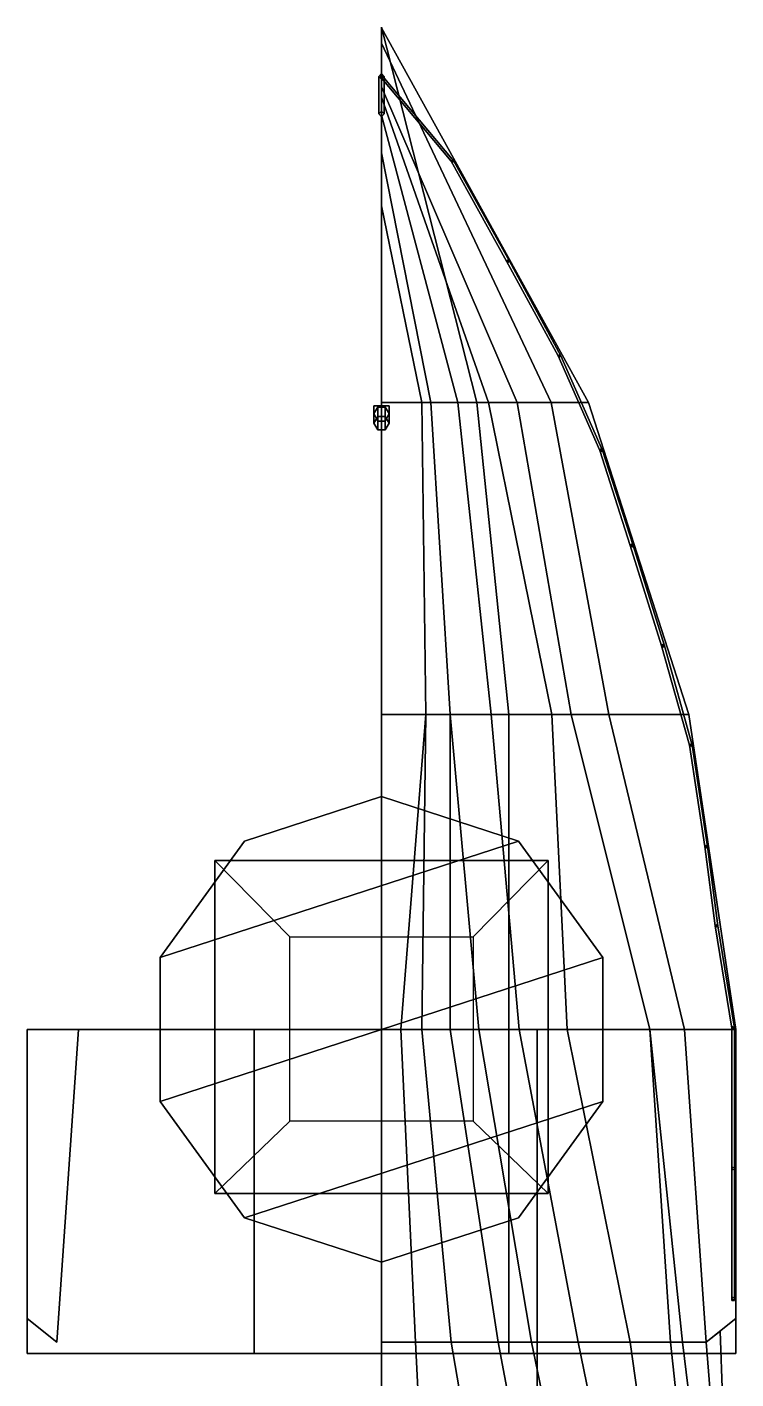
# Model space of a CAD drawing. Extents: x -5.2 to 5.2, y -31.7 to 31.7.
# Drawn here: x -5.1 to 5.1, y 12.24 to 31.69 of the extents above; entities that cross this region are included whole.
import ezdxf

# ---------------------------------------------------------------- set-up
doc = ezdxf.new("R2010")
doc.units = 0
doc.layers.get('0').update_dxf_attribs({"linetype": 'CONTINUOUS'})
doc.layers.add('RAILINGS', color=6, linetype='CONTINUOUS')

msp = doc.modelspace()

# ---------------------------------------------------------------- linework, layer by layer
for points in [[(1.37, 26.29, 3.19), (2.98, 26.29, 3.1), (0, 31.68, 3.18), (0, 31.69, 3.26)], [(0, 31.69, 3.29), (0, 26.29, 3.21), (1.37, 26.29, 3.19), (0, 31.69, 3.26)], [(0, 31.68, 3.18), (2.98, 26.29, 3.1), (2.44, 26.29, 2.21), (0, 31.46, 2.21)], [(0, 31.46, 2.21), (2.44, 26.29, 2.21), (1.95, 26.29, 1.33), (0, 30.83, -0.52)], [(0, 31.02, 3.25), (-0.04, 30.98, 3.25), (-0.04, 30.98, 6.72), (0, 31.02, 6.72)], [(0.04, 30.98, 6.72), (0, 31.02, 6.72), (-0.04, 30.98, 6.72), (0, 30.94, 6.72)], [(-0.04, 30.44, 3.25), (0, 30.4, 3.25), (0, 30.94, 5.35), (-0.04, 30.98, 5.33)], [(0, 30.48, 3.25), (-0.04, 30.44, 3.25), (-0.04, 30.98, 5.33), (0, 30.94, 5.04)], [(-0.04, 30.98, 3.25), (0, 30.94, 3.25), (0, 30.94, 6.72), (-0.04, 30.98, 6.72)], [(0.04, 30.98, 3.25), (0, 31.02, 3.25), (0, 31.02, 6.72), (0.04, 30.98, 6.72)], [(0, 30.4, 3.25), (0.04, 30.44, 3.25), (0.04, 30.98, 5.33), (0, 30.94, 5.35)], [(0.04, 30.44, 3.25), (0, 30.48, 3.25), (0, 30.94, 5.04), (0.04, 30.98, 5.33)], [(0, 30.94, 3.25), (0.04, 30.98, 3.25), (0.04, 30.98, 6.72), (0, 30.94, 6.72)], [(0, 30.83, -0.52), (1.95, 26.29, 1.33), (1.54, 26.29, 0.32), (0, 30.68, -1.17)], [(0, 30.68, -1.17), (1.54, 26.29, 0.32), (1.1, 26.29, -0.99), (0, 30.42, -1.74)], [(0, 30.42, -1.74), (1.1, 26.29, -0.99), (0.71, 26.29, -2.39), (0, 29.88, -2.43)], [(0, 29.88, -2.43), (0.71, 26.29, -2.39), (0.58, 26.29, -2.75), (0, 29.12, -2.99)], [(0, 29.12, -2.99), (0.58, 26.29, -2.75), (0, 26.29, -3.99), (0, 28.05, -3.47)], [(0.58, 26.29, -2.75), (0.64, 21.8, -4.13), (0, 21.8, -4.73), (0, 26.29, -3.99)], [(0, 26.29, 3.21), (0, 21.8, 3.05), (1.83, 21.8, 3.02), (1.37, 26.29, 3.19)], [(0.71, 26.29, -2.39), (0.99, 21.8, -3.59), (0.64, 21.8, -4.13), (0.58, 26.29, -2.75)], [(1.1, 26.29, -0.99), (1.58, 21.8, -2.53), (0.99, 21.8, -3.59), (0.71, 26.29, -2.39)], [(1.54, 26.29, 0.32), (2.45, 21.8, -0.68), (1.58, 21.8, -2.53), (1.1, 26.29, -0.99)], [(1.83, 21.8, 3.02), (4.42, 21.8, 2.89), (2.98, 26.29, 3.1), (1.37, 26.29, 3.19)], [(1.95, 26.29, 1.33), (2.73, 21.8, -0.06), (2.45, 21.8, -0.68), (1.54, 26.29, 0.32)], [(2.44, 26.29, 2.21), (3.27, 21.8, 0.99), (2.73, 21.8, -0.06), (1.95, 26.29, 1.33)], [(2.98, 26.29, 3.1), (4.42, 21.8, 2.89), (3.27, 21.8, 0.99), (2.44, 26.29, 2.21)], [(-0.11, 26.24, 4.39), (-0.055, 26.24, 4.21), (-0.055, 26.22, 4.2), (-0.11, 26.13, 4.36)], [(-0.055, 26.24, 4.58), (-0.11, 26.24, 4.39), (-0.11, 26.13, 4.36), (-0.055, 26.02, 4.55)], [(0.11, 26.24, 4.39), (-0.11, 26.24, 4.39), (-0.055, 26.24, 4.58), (0.055, 26.24, 4.58)], [(0.055, 26.24, 4.21), (-0.055, 26.24, 4.21), (-0.11, 26.24, 4.39), (0.11, 26.24, 4.39)], [(-0.055, 26.085, 4.03), (-0.11, 25.99, 4.21), (-0.11, 26.13, 4.36), (-0.055, 26.22, 4.2)], [(-0.11, 25.99, 4.21), (-0.055, 25.895, 4.34), (-0.055, 26.02, 4.55), (-0.11, 26.13, 4.36)], [(-0.055, 26.085, 3.18), (-0.11, 25.99, 3.18), (-0.11, 25.99, 4.21), (-0.055, 26.085, 4.03)], [(-0.055, 26.24, 4.21), (0.055, 26.24, 4.21), (0.055, 26.22, 4.2), (-0.055, 26.22, 4.2)], [(0.055, 26.24, 4.58), (-0.055, 26.24, 4.58), (-0.055, 26.02, 4.55), (0.055, 26.02, 4.55)], [(0.055, 26.085, 4.03), (-0.055, 26.085, 4.03), (-0.055, 26.22, 4.2), (0.055, 26.22, 4.2)], [(0.055, 26.085, 3.18), (-0.055, 26.085, 3.18), (-0.055, 26.085, 4.03), (0.055, 26.085, 4.03)], [(0.055, 26.24, 4.21), (0.11, 26.24, 4.39), (0.11, 26.13, 4.36), (0.055, 26.22, 4.2)], [(0.11, 26.24, 4.39), (0.055, 26.24, 4.58), (0.055, 26.02, 4.55), (0.11, 26.13, 4.36)], [(0.11, 25.99, 4.21), (0.055, 26.085, 4.03), (0.055, 26.22, 4.2), (0.11, 26.13, 4.36)], [(0.055, 25.895, 4.34), (0.11, 25.99, 4.21), (0.11, 26.13, 4.36), (0.055, 26.02, 4.55)], [(0.11, 25.99, 3.18), (0.055, 26.085, 3.18), (0.055, 26.085, 4.03), (0.11, 25.99, 4.21)], [(-0.11, 25.99, 3.18), (-0.055, 25.895, 3.18), (-0.055, 25.895, 4.34), (-0.11, 25.99, 4.21)], [(-0.055, 25.895, 4.34), (0.055, 25.895, 4.34), (0.055, 26.02, 4.55), (-0.055, 26.02, 4.55)], [(-0.055, 25.895, 3.18), (0.055, 25.895, 3.18), (0.055, 25.895, 4.34), (-0.055, 25.895, 4.34)], [(0.055, 25.895, 3.18), (0.11, 25.99, 3.18), (0.11, 25.99, 4.21), (0.055, 25.895, 4.34)], [(0.64, 21.8, -4.13), (0.28, 17.27, -4.84), (0, 17.27, -4.86), (0, 21.8, -4.73)], [(0, 21.8, 3.05), (0, 17.27, 2.92), (1.83, 17.27, 2.89), (1.83, 21.8, 3.02)], [(0.64, 21.8, -4.13), (0.58, 17.27, -4.73), (0.28, 17.27, -4.84), (0.64, 21.8, -4.13)], [(0.99, 21.8, -3.59), (0.99, 17.27, -4.49), (0.58, 17.27, -4.73), (0.64, 21.8, -4.13)], [(1.58, 21.8, -2.53), (1.98, 17.27, -3.51), (1.4, 17.27, -4.15), (0.99, 21.8, -3.59)], [(0.99, 21.8, -3.59), (1.4, 17.27, -4.15), (0.99, 17.27, -4.49), (0.99, 21.8, -3.59)], [(2.45, 21.8, -0.68), (2.67, 17.27, -2.46), (1.98, 17.27, -3.51), (1.58, 21.8, -2.53)], [(1.83, 17.27, 2.89), (5.1, 17.27, 2.68), (4.42, 21.8, 2.89), (1.83, 21.8, 3.02)], [(2.73, 21.8, -0.06), (3.86, 17.27, -0.19), (2.67, 17.27, -2.46), (2.45, 21.8, -0.68)], [(3.27, 21.8, 0.99), (4.36, 17.27, 0.86), (3.86, 17.27, -0.19), (2.73, 21.8, -0.06)], [(4.42, 21.8, 2.89), (5.1, 17.27, 2.68), (4.36, 17.27, 0.86), (3.27, 21.8, 0.99)], [(-1.969, 19.98, 3.95), (-3.186, 18.305, 3.95), (1.969, 19.98, 3.95), (0, 20.62, 3.95)], [(0, 20.62, 3.95), (1.969, 19.98, 3.95), (-3.186, 18.305, 3.95), (-1.969, 19.98, 3.95)], [(-1.969, 19.98, 3.95), (-1.969, 19.98, 4.9), (0, 20.62, 4.9), (0, 20.62, 3.95)], [(0, 20.62, 3.95), (0, 20.62, 4.9), (-1.969, 19.98, 4.9), (-1.969, 19.98, 3.95)], [(0, 20.62, 3.95), (0, 20.62, 4.9), (1.969, 19.98, 4.9), (1.969, 19.98, 3.95)], [(1.969, 19.98, 3.95), (1.969, 19.98, 4.9), (0, 20.62, 4.9), (0, 20.62, 3.95)], [(1.969, 19.98, 3.95), (3.186, 18.305, 3.95), (-3.186, 16.235, 3.95), (-3.186, 18.305, 3.95)], [(-3.186, 18.305, 3.95), (-3.186, 16.235, 3.95), (3.186, 18.305, 3.95), (1.969, 19.98, 3.95)], [(-3.186, 18.305, 3.95), (-3.186, 18.305, 4.9), (-1.969, 19.98, 4.9), (-1.969, 19.98, 3.95)], [(-1.969, 19.98, 3.95), (-1.969, 19.98, 4.9), (-3.186, 18.305, 4.9), (-3.186, 18.305, 3.95)], [(3.186, 18.305, 3.95), (3.186, 18.305, 4.9), (1.969, 19.98, 4.9), (1.969, 19.98, 3.95)], [(1.969, 19.98, 3.95), (1.969, 19.98, 4.9), (3.186, 18.305, 4.9), (3.186, 18.305, 3.95)], [(-2.4, 19.7, 2.93), (-2.4, 14.91, 2.89), (-2.4, 14.91, 3.15), (-2.4, 19.7, 3.23)], [(2.4, 19.7, 3.23), (2.4, 19.7, 2.93), (-2.4, 19.7, 2.93), (-2.4, 19.7, 3.23)], [(-2.4, 19.7, 3.23), (-2.4, 14.91, 3.15), (-1.32, 15.95, 3.95), (-1.32, 18.6, 3.95)], [(1.32, 18.6, 3.95), (2.4, 19.7, 3.23), (-2.4, 19.7, 3.23), (-1.32, 18.6, 3.95)], [(1.32, 15.95, 3.95), (2.4, 14.91, 3.15), (2.4, 19.7, 3.23), (1.32, 18.6, 3.95)], [(2.4, 14.91, 3.15), (2.4, 14.91, 2.89), (2.4, 19.7, 2.93), (2.4, 19.7, 3.23)], [(-3.186, 16.235, 3.95), (-1.969, 14.56, 3.95), (3.186, 16.235, 3.95), (3.186, 18.305, 3.95)], [(3.186, 18.305, 3.95), (3.186, 16.235, 3.95), (-1.969, 14.56, 3.95), (-3.186, 16.235, 3.95)], [(-3.186, 18.305, 3.95), (-3.186, 18.305, 4.9), (-3.186, 16.235, 4.9), (-3.186, 16.235, 3.95)], [(-3.186, 16.235, 3.95), (-3.186, 16.235, 4.9), (-3.186, 18.305, 4.9), (-3.186, 18.305, 3.95)], [(3.186, 18.305, 3.95), (3.186, 18.305, 4.9), (3.186, 16.235, 4.9), (3.186, 16.235, 3.95)], [(3.186, 16.235, 3.95), (3.186, 16.235, 4.9), (3.186, 18.305, 4.9), (3.186, 18.305, 3.95)], [(-1.83, 17.27, 2.89), (-1.83, 12.61, 2.89), (-5.1, 12.61, 2.68), (-5.1, 17.27, 2.68)], [(-5.1, 17.27, 2.68), (-5.1, 12.61, 2.68), (-1.83, 12.61, 2.89), (-1.83, 17.27, 2.89)], [(-5.1, 17.27, 2.68), (-5.1, 13.11, 2.68), (-4.67, 12.77, 0.57), (-4.36, 17.27, 0.86)], [(-4.36, 17.27, 0.86), (-4.67, 12.77, 0.57), (-5.1, 13.11, 2.68), (-5.1, 17.27, 2.68)], [(0, 17.27, 2.92), (0, 12.61, 2.92), (-1.83, 12.61, 2.89), (-1.83, 17.27, 2.89)], [(-1.83, 17.27, 2.89), (-1.83, 12.61, 2.89), (0, 12.61, 2.92), (0, 17.27, 2.92)], [(0, 17.27, 0.86), (0, 12.77, 0.72), (2.24, 12.77, 0.69), (2.24, 17.27, 0.86)], [(0.28, 17.27, -4.84), (0.49, 12.77, -4.88), (0, 12.77, -4.9), (0, 17.27, -4.86)], [(1.83, 17.27, 2.89), (1.83, 12.61, 2.89), (0, 12.61, 2.92), (0, 17.27, 2.92)], [(0, 17.27, 2.92), (0, 12.61, 2.92), (1.83, 12.61, 2.89), (1.83, 17.27, 2.89)], [(0.58, 17.27, -4.73), (1, 12.77, -4.77), (0.49, 12.77, -4.88), (0.28, 17.27, -4.84)], [(0.99, 17.27, -4.49), (1.68, 12.77, -4.5), (1, 12.77, -4.77), (0.58, 17.27, -4.73)], [(1.4, 17.27, -4.15), (2.16, 12.77, -4.19), (1.68, 12.77, -4.5), (0.99, 17.27, -4.49)], [(1.98, 17.27, -3.51), (2.83, 12.77, -3.55), (2.16, 12.77, -4.19), (1.4, 17.27, -4.15)], [(1.83, 17.27, 2.89), (1.83, 12.61, 2.89), (5.1, 12.61, 2.68), (5.1, 17.27, 2.68)], [(5.1, 17.27, 2.68), (5.1, 12.61, 2.68), (1.83, 12.61, 2.89), (1.83, 17.27, 2.89)], [(2.67, 17.27, -2.46), (3.58, 12.77, -2.5), (2.83, 12.77, -3.55), (1.98, 17.27, -3.51)], [(2.24, 12.77, 0.69), (4.67, 12.77, 0.57), (4.36, 17.27, 0.86), (2.24, 17.27, 0.86)], [(3.86, 17.27, -0.19), (4.16, 12.77, -1.26), (3.58, 12.77, -2.5), (2.67, 17.27, -2.46)], [(4.36, 17.27, 0.86), (4.67, 12.77, 0.57), (4.33, 12.77, -0.76), (3.86, 17.27, -0.19)], [(3.86, 17.27, -0.19), (4.33, 12.77, -0.76), (4.16, 12.77, -1.26), (3.86, 17.27, -0.19)], [(4.36, 17.27, 0.86), (4.67, 12.77, 0.57), (5.1, 13.11, 2.68), (5.1, 17.27, 2.68)], [(5.1, 17.27, 2.68), (5.1, 13.11, 2.68), (4.67, 12.77, 0.57), (4.36, 17.27, 0.86)], [(-1.969, 14.56, 3.95), (-1.969, 14.56, 4.9), (-3.186, 16.235, 4.9), (-3.186, 16.235, 3.95)], [(-3.186, 16.235, 3.95), (-3.186, 16.235, 4.9), (-1.969, 14.56, 4.9), (-1.969, 14.56, 3.95)], [(3.186, 16.235, 3.95), (1.969, 14.56, 3.95), (0, 13.92, 3.95), (-1.969, 14.56, 3.95)], [(-1.969, 14.56, 3.95), (0, 13.92, 3.95), (1.969, 14.56, 3.95), (3.186, 16.235, 3.95)], [(1.969, 14.56, 3.95), (1.969, 14.56, 4.9), (3.186, 16.235, 4.9), (3.186, 16.235, 3.95)], [(3.186, 16.235, 3.95), (3.186, 16.235, 4.9), (1.969, 14.56, 4.9), (1.969, 14.56, 3.95)], [(-1.32, 15.95, 3.95), (-2.4, 14.91, 3.15), (2.4, 14.91, 3.15), (1.32, 15.95, 3.95)], [(-2.4, 14.91, 3.15), (-2.4, 14.91, 2.89), (2.4, 14.91, 2.89), (2.4, 14.91, 3.15)], [(-1.969, 14.56, 3.95), (-1.969, 14.56, 4.9), (0, 13.92, 4.9), (0, 13.92, 3.95)], [(0, 13.92, 3.95), (0, 13.92, 4.9), (-1.969, 14.56, 4.9), (-1.969, 14.56, 3.95)], [(1.969, 14.56, 3.95), (1.969, 14.56, 4.9), (0, 13.92, 4.9), (0, 13.92, 3.95)], [(0, 13.92, 3.95), (0, 13.92, 4.9), (1.969, 14.56, 4.9), (1.969, 14.56, 3.95)], [(0.49, 12.77, -4.88), (0.72, 8.18, -4.86), (0, 8.18, -4.92), (0, 12.77, -4.9)], [(0, 12.77, 0.72), (0, 8.18, 0.7), (2.24, 8.18, 0.66), (2.24, 12.77, 0.69)], [(1, 12.77, -4.77), (1.79, 8.18, -4.73), (0.72, 8.18, -4.86), (0.49, 12.77, -4.88)], [(1.68, 12.77, -4.5), (2.54, 8.18, -4.52), (1.79, 8.18, -4.73), (1, 12.77, -4.77)], [(2.16, 12.77, -4.19), (3.11, 8.18, -4.21), (2.54, 8.18, -4.52), (1.68, 12.77, -4.5)], [(2.83, 12.77, -3.55), (3.77, 8.18, -3.57), (3.11, 8.18, -4.21), (2.16, 12.77, -4.19)], [(2.24, 8.18, 0.66), (5.04, 8.18, 0.5), (4.67, 12.77, 0.57), (2.24, 12.77, 0.69)], [(3.58, 12.77, -2.5), (4.22, 8.18, -2.87), (3.77, 8.18, -3.57), (2.83, 12.77, -3.55)], [(4.16, 12.77, -1.26), (4.65, 8.18, -1.8), (4.22, 8.18, -2.87), (3.58, 12.77, -2.5)], [(4.33, 12.77, -0.76), (4.89, 8.18, -0.78), (4.65, 8.18, -1.8), (4.16, 12.77, -1.26)], [(4.67, 12.77, 0.57), (5.04, 8.18, 0.5), (4.89, 8.18, -0.78), (4.33, 12.77, -0.76)]]:
    msp.add_3dface(points)
at = {"layer": 'RAILINGS'}
for points in [[(-0.02, 30.98, 4.23), (1, 29.76, 4.18), (1.04, 29.76, 4.18), (0.02, 30.98, 4.23)], [(0.02, 30.98, 4.23), (1.04, 29.76, 4.18), (1, 29.76, 4.18), (-0.02, 30.98, 4.23)], [(1.02, 29.78, 3.15), (1, 29.76, 3.15), (1, 29.76, 4.18), (1.02, 29.78, 4.18)], [(1, 29.76, 3.15), (1.02, 29.74, 3.15), (1.02, 29.74, 4.18), (1, 29.76, 4.18)], [(1.04, 29.76, 4.18), (1.84, 28.32, 4.14), (1.8, 28.32, 4.14), (1, 29.76, 4.18)], [(1, 29.76, 4.18), (1.8, 28.32, 4.14), (1.84, 28.32, 4.14), (1.04, 29.76, 4.18)], [(1.04, 29.76, 3.15), (1.02, 29.78, 3.15), (1.02, 29.78, 4.18), (1.04, 29.76, 4.18)], [(1.02, 29.74, 3.15), (1.04, 29.76, 3.15), (1.04, 29.76, 4.18), (1.02, 29.74, 4.18)], [(1.82, 28.34, 3.11), (1.8, 28.32, 3.11), (1.8, 28.32, 4.14), (1.82, 28.34, 4.14)], [(1.8, 28.32, 3.11), (1.82, 28.3, 3.11), (1.82, 28.3, 4.14), (1.8, 28.32, 4.14)], [(1.8, 28.32, 4.14), (2.54, 26.96, 4.1), (2.58, 26.96, 4.1), (1.84, 28.32, 4.14)], [(1.84, 28.32, 4.14), (2.58, 26.96, 4.1), (2.54, 26.96, 4.1), (1.8, 28.32, 4.14)], [(1.84, 28.32, 3.11), (1.82, 28.34, 3.11), (1.82, 28.34, 4.14), (1.84, 28.32, 4.14)], [(1.82, 28.3, 3.11), (1.84, 28.32, 3.11), (1.84, 28.32, 4.14), (1.82, 28.3, 4.14)], [(2.56, 26.98, 3.07), (2.54, 26.96, 3.07), (2.54, 26.96, 4.1), (2.56, 26.98, 4.1)], [(2.54, 26.96, 3.07), (2.56, 26.94, 3.07), (2.56, 26.94, 4.1), (2.54, 26.96, 4.1)], [(2.58, 26.96, 4.1), (3.18, 25.6, 4.1), (3.14, 25.6, 4.1), (2.54, 26.96, 4.1)], [(2.54, 26.96, 4.1), (3.14, 25.6, 4.1), (3.18, 25.6, 4.1), (2.58, 26.96, 4.1)], [(2.58, 26.96, 3.07), (2.56, 26.98, 3.07), (2.56, 26.98, 4.1), (2.58, 26.96, 4.1)], [(2.56, 26.94, 3.07), (2.58, 26.96, 3.07), (2.58, 26.96, 4.1), (2.56, 26.94, 4.1)], [(3.16, 25.62, 3.07), (3.14, 25.6, 3.07), (3.14, 25.6, 4.1), (3.16, 25.62, 4.1)], [(3.14, 25.6, 3.07), (3.16, 25.58, 3.07), (3.16, 25.58, 4.1), (3.14, 25.6, 4.1)], [(3.14, 25.6, 4.1), (3.58, 24.23, 4.05), (3.62, 24.23, 4.05), (3.18, 25.6, 4.1)], [(3.18, 25.6, 4.1), (3.62, 24.23, 4.05), (3.58, 24.23, 4.05), (3.14, 25.6, 4.1)], [(3.18, 25.6, 3.07), (3.16, 25.62, 3.07), (3.16, 25.62, 4.1), (3.18, 25.6, 4.1)], [(3.16, 25.58, 3.07), (3.18, 25.6, 3.07), (3.18, 25.6, 4.1), (3.16, 25.58, 4.1)], [(3.6, 24.25, 3), (3.58, 24.23, 3), (3.58, 24.23, 4.05), (3.6, 24.25, 4.05)], [(3.58, 24.23, 3), (3.6, 24.21, 3), (3.6, 24.21, 4.05), (3.58, 24.23, 4.05)], [(3.62, 24.23, 4.05), (4.07, 22.79, 4.02), (4.03, 22.79, 4.02), (3.58, 24.23, 4.05)], [(3.58, 24.23, 4.05), (4.03, 22.79, 4.02), (4.07, 22.79, 4.02), (3.62, 24.23, 4.05)], [(3.62, 24.23, 3), (3.6, 24.25, 3), (3.6, 24.25, 4.05), (3.62, 24.23, 4.05)], [(3.6, 24.21, 3), (3.62, 24.23, 3), (3.62, 24.23, 4.05), (3.6, 24.21, 4.05)], [(4.05, 22.81, 2.94), (4.03, 22.79, 2.94), (4.03, 22.79, 4.02), (4.05, 22.81, 4.02)], [(4.03, 22.79, 2.94), (4.05, 22.77, 2.94), (4.05, 22.77, 4.02), (4.03, 22.79, 4.02)], [(4.03, 22.79, 4.02), (4.43, 21.36, 4), (4.47, 21.36, 4), (4.07, 22.79, 4.02)], [(4.07, 22.79, 4.02), (4.47, 21.36, 4), (4.43, 21.36, 4), (4.03, 22.79, 4.02)], [(4.07, 22.79, 2.94), (4.05, 22.81, 2.94), (4.05, 22.81, 4.02), (4.07, 22.79, 4.02)], [(4.05, 22.77, 2.94), (4.07, 22.79, 2.94), (4.07, 22.79, 4.02), (4.05, 22.77, 4.02)], [(4.45, 21.38, 2.87), (4.43, 21.36, 2.87), (4.43, 21.36, 4), (4.45, 21.38, 4)], [(4.43, 21.36, 2.87), (4.45, 21.34, 2.87), (4.45, 21.34, 4), (4.43, 21.36, 4)], [(4.47, 21.36, 4), (4.69, 19.9, 3.93), (4.65, 19.9, 3.93), (4.43, 21.36, 4)], [(4.43, 21.36, 4), (4.65, 19.9, 3.93), (4.69, 19.9, 3.93), (4.47, 21.36, 4)], [(4.47, 21.36, 2.87), (4.45, 21.38, 2.87), (4.45, 21.38, 4), (4.47, 21.36, 4)], [(4.45, 21.34, 2.87), (4.47, 21.36, 2.87), (4.47, 21.36, 4), (4.45, 21.34, 4)], [(4.67, 19.92, 2.8), (4.65, 19.9, 2.8), (4.65, 19.9, 3.93), (4.67, 19.92, 3.93)], [(4.65, 19.9, 2.8), (4.67, 19.88, 2.8), (4.67, 19.88, 3.93), (4.65, 19.9, 3.93)], [(4.65, 19.9, 3.93), (4.8, 18.76, 3.93), (4.84, 18.76, 3.93), (4.69, 19.9, 3.93)], [(4.69, 19.9, 3.93), (4.84, 18.76, 3.93), (4.8, 18.76, 3.93), (4.65, 19.9, 3.93)], [(4.69, 19.9, 2.8), (4.67, 19.92, 2.8), (4.67, 19.92, 3.93), (4.69, 19.9, 3.93)], [(4.67, 19.88, 2.8), (4.69, 19.9, 2.8), (4.69, 19.9, 3.93), (4.67, 19.88, 3.93)], [(4.82, 18.78, 2.74), (4.8, 18.76, 2.74), (4.8, 18.76, 3.93), (4.82, 18.78, 3.93)], [(4.8, 18.76, 2.74), (4.82, 18.74, 2.74), (4.82, 18.74, 3.93), (4.8, 18.76, 3.93)], [(4.84, 18.76, 3.93), (5.08, 17.29, 3.87), (5.04, 17.29, 3.87), (4.8, 18.76, 3.93)], [(4.8, 18.76, 3.93), (5.04, 17.29, 3.87), (5.08, 17.29, 3.87), (4.84, 18.76, 3.93)], [(4.84, 18.76, 2.74), (4.82, 18.78, 2.74), (4.82, 18.78, 3.93), (4.84, 18.76, 3.93)], [(4.82, 18.74, 2.74), (4.84, 18.76, 2.74), (4.84, 18.76, 3.93), (4.82, 18.74, 3.93)], [(5.06, 17.31, 2.68), (5.04, 17.29, 2.68), (5.04, 17.29, 3.87), (5.06, 17.31, 3.87)], [(5.08, 17.29, 2.68), (5.06, 17.31, 2.68), (5.06, 17.31, 3.87), (5.08, 17.29, 3.87)], [(5.04, 17.29, 2.68), (5.06, 17.27, 2.68), (5.06, 17.27, 3.87), (5.04, 17.29, 3.87)], [(5.04, 17.29, 3.87), (5.04, 13.37, 3.87), (5.08, 13.37, 3.87), (5.08, 17.29, 3.87)], [(5.08, 17.29, 3.87), (5.08, 13.37, 3.87), (5.04, 13.37, 3.87), (5.04, 17.29, 3.87)], [(5.06, 17.27, 2.68), (5.08, 17.29, 2.68), (5.08, 17.29, 3.87), (5.06, 17.27, 3.87)], [(5.06, 15.29, 2.68), (5.04, 15.27, 2.68), (5.04, 15.27, 3.87), (5.06, 15.29, 3.87)], [(5.04, 15.27, 2.68), (5.06, 15.25, 2.68), (5.06, 15.25, 3.87), (5.04, 15.27, 3.87)], [(5.08, 15.27, 2.68), (5.06, 15.29, 2.68), (5.06, 15.29, 3.87), (5.08, 15.27, 3.87)], [(5.06, 15.25, 2.68), (5.08, 15.27, 2.68), (5.08, 15.27, 3.87), (5.06, 15.25, 3.87)], [(5.06, 13.42, 2.68), (5.04, 13.4, 2.68), (5.04, 13.4, 3.87), (5.06, 13.42, 3.87)], [(5.08, 13.4, 2.68), (5.06, 13.42, 2.68), (5.06, 13.42, 3.87), (5.08, 13.4, 3.87)], [(5.04, 13.4, 2.68), (5.06, 13.38, 2.68), (5.06, 13.38, 3.87), (5.04, 13.4, 3.87)], [(5.06, 13.38, 2.68), (5.08, 13.4, 2.68), (5.08, 13.4, 3.87), (5.06, 13.38, 3.87)], [(4.67, 12.77, 0.57), (5.04, 8.18, 0.5), (5.04, 8.18, 1.57), (4.871, 12.929, 1.554)], [(4.871, 12.929, 1.554), (5.04, 8.18, 1.57), (5.04, 8.18, 0.5), (4.67, 12.77, 0.57)]]:
    msp.add_3dface(points, dxfattribs=at)

doc.saveas('drawing.dxf')
